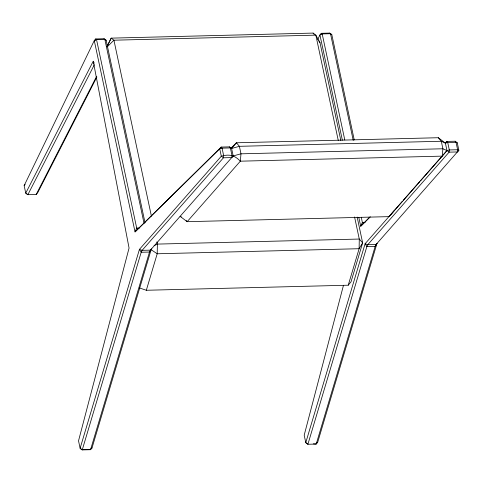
<?xml version="1.0" encoding="UTF-8"?>
<svg xmlns="http://www.w3.org/2000/svg" width="483" height="483" viewBox="0 0 483 483"><rect width="100%" height="100%" fill="white"/><g stroke="black" fill="none" stroke-linecap="round" stroke-linejoin="round"><path stroke-width="0.72" d="M96.89 76.978L37.626 192.844L36.183 194.486L27.869 194.691L25.744 193.14L93.237 61.202L129.064 248.051L78.53 440.84L80.118 448.29L82.243 449.915L141.187 252.259L142.111 250.345L223.454 157.802L223.653 155.592L222.059 148.136L221.178 147.073L219.729 148.794L221.311 156.22L223.454 157.802L231.768 157.591L231.967 155.387L230.373 147.931L229.491 146.868L221.178 147.073L135.041 231.912L94.27 40.59L95.712 38.948L104.026 38.743L106.151 40.294L145.039 222.784M457.431 151.946L458.85 150.279L457.624 149.736L449.311 149.947L446.974 150.575L442.241 156.13L240.335 161.183C234.605 155.158 229.232 153.92 221.311 156.22L139.442 249.367L80.118 448.29L82.243 449.915L90.556 449.703L149.501 252.054L150.424 250.14L233.186 155.924L240.987 153.823L442.893 148.77L446.974 150.575L449.118 152.151L457.431 151.946L457.624 149.736L456.037 142.286L455.149 141.223L446.835 141.428L445.229 143.01M343.473 285.332L304.193 435.189L305.781 442.645L307.9 444.269L316.214 444.058L317.657 442.35L376.981 243.42L375.164 246.408L316.214 444.058L313.407 443.817M89.826 449.413L90.556 449.703L91.999 447.995L151.324 249.065L150.424 250.14L142.111 250.345L139.442 249.367L141.187 252.259L149.501 252.054L151.324 249.065M139.327 287.898L146.325 290.265L157.21 253.768L157.367 244.096L156.897 241.886M146.325 290.265L348.231 285.212L359.117 248.715L362.642 242.846L357.154 217.072M94.372 64.686L27.869 194.691L25.744 193.14L24.15 185.647L94.27 40.59L96.528 39.57L104.841 39.358L106.151 40.294M94.728 40.983L95.712 38.948L96.528 39.57L136.695 228.061L137.583 229.123M107.649 45.487L111.205 38.139L313.111 33.085L315.828 35.144L319.963 42.558L340.835 140.493M317.639 39.691L319.933 34.945L321.376 33.303L329.69 33.098L331.809 34.649L354.232 139.877M320.718 34.661L321.376 33.303L322.191 33.925L330.505 33.713L331.809 34.649M36.183 194.486L96.515 76.543M106.846 46.603L111.205 38.139L113.916 40.198L315.828 35.144L338.257 140.408M376.981 243.42L375.164 246.408L366.851 246.614L365.106 243.722L402.321 201.381M348.231 285.212L351.014 281.837L362.642 242.846L359.28 239.043L354.57 216.964M231.768 157.591L233.186 155.924L231.605 148.492L236.435 142.775L438.341 137.721L445.392 143.149L446.974 150.575L420.675 180.497M438.341 137.721L441.293 141.259L445.392 143.149L446.835 141.428L447.723 142.491L449.311 149.947L449.118 152.151L367.774 244.7L366.851 246.614L307.9 444.269L305.781 442.645L365.106 243.722L367.774 244.7L376.088 244.495L458.85 150.279L457.268 142.847L455.149 141.223M181.282 216.915L180.099 216.324L187.156 221.685L389.063 216.632L393.887 210.98M24.15 185.647L25.11 184.548M403.311 200.252L419.685 181.626M389.063 216.632L442.241 156.13L442.893 148.77L441.293 141.259L239.387 146.313L231.605 148.492L230.373 147.931L222.059 148.136L219.729 148.794L135.041 231.912L136.695 228.061L139.466 227.994M369.676 217.163L360.704 226.261L358.821 217.435M107.208 46.881L113.916 40.198L151.408 216.124M230.536 148.559L236.435 142.775L239.387 146.313L240.987 153.823L240.335 161.183L187.156 221.685L186.184 220.586M370.352 216.795L360.704 226.261L362.359 222.415L361.26 217.259M90.913 448.701L91.999 447.995M316.033 443.412L317.657 442.35M154.095 245.672L157.367 244.096L359.28 239.043L359.117 248.715L157.21 253.768L150.648 249.385M445.392 143.149L447.723 142.491L456.037 142.286L457.268 142.847M365.13 222.343L362.359 222.415L363.246 223.478M81.512 449.619L89.132 449.431M329.69 33.098L330.505 33.713L353.254 140.475M104.026 38.743L104.841 39.358L144.067 223.436M229.491 146.868L231.605 148.492M313.111 33.085L313.968 34.269M318.677 40.783L319.963 42.558M93.515 61.8L94.064 62.995M93.467 61.896L93.919 63.291M344.784 139.949L322.191 33.925L319.933 34.945L342.356 140.173"/></g></svg>
